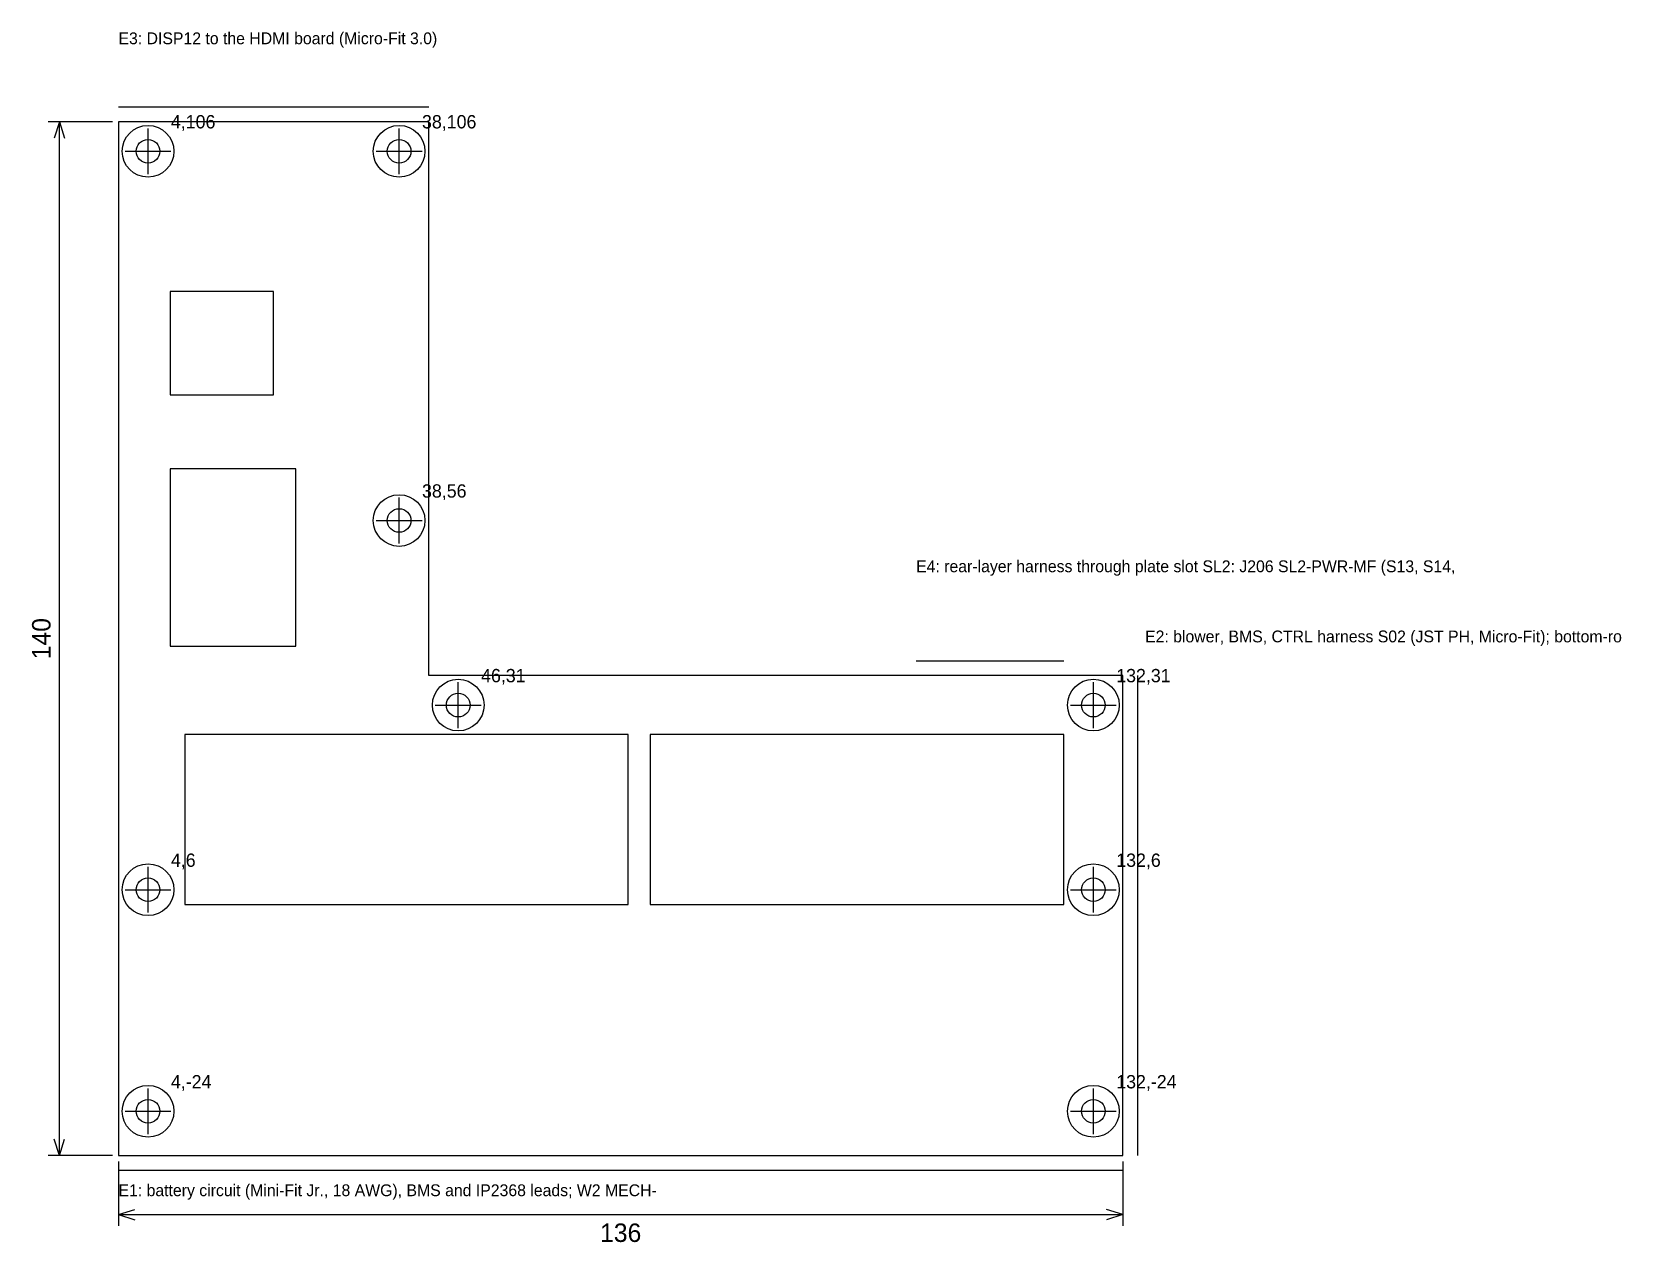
# Model space of a CAD drawing. Extents: x -12 to 203, y -42 to 122.
import ezdxf
from ezdxf.enums import TextEntityAlignment as Align

# ---------------------------------------------------------------- set-up
doc = ezdxf.new("R2010")
doc.units = 0
for name, color, linetype in [('CENTER', 3, 'CONTINUOUS'), ('CUT', 7, 'CONTINUOUS'), ('DIM', 4, 'CONTINUOUS'), ('HIDDEN', 8, 'CONTINUOUS'), ('HOLE', 1, 'CONTINUOUS'), ('TEXT', 7, 'CONTINUOUS')]:
    doc.layers.add(name, color=color, linetype=linetype)

msp = doc.modelspace()

# ---------------------------------------------------------------- linework, layer by layer
at = {"layer": 'CENTER'}
for p, q in [((0, 112), (42, 112)), ((4, 102.9), (4, 109.1)), ((38, 102.9), (38, 109.1)), ((0.9, 106), (7.1, 106)), ((34.9, 106), (41.1, 106)), ((38, 52.9), (38, 59.1)), ((34.9, 56), (41.1, 56)), ((108, 37), (128, 37)), ((138, -30), (138, 35)), ((46, 27.9), (46, 34.1)), ((132, 27.9), (132, 34.1)), ((42.9, 31), (49.1, 31)), ((128.9, 31), (135.1, 31)), ((4, 2.9), (4, 9.1)), ((132, 2.9), (132, 9.1)), ((0.9, 6), (7.1, 6)), ((128.9, 6), (135.1, 6)), ((4, -27.1), (4, -20.9)), ((132, -27.1), (132, -20.9)), ((0.9, -24), (7.1, -24)), ((128.9, -24), (135.1, -24)), ((0, -32), (136, -32))]:
    msp.add_line(p, q, dxfattribs=at)
at = {"layer": 'CUT'}
for p, q in [((42, 110), (0, 110)), ((0, 110), (0, -30)), ((42, 35), (42, 110)), ((136, 35), (42, 35)), ((136, -30), (136, 35)), ((0, -30), (136, -30))]:
    msp.add_line(p, q, dxfattribs=at)
at = {"layer": 'DIM'}
for p, q in [((-0.8, 110), (-9.5, 110)), ((-8, 110), (-8.7, 107.8)), ((-8, -30), (-8, 110)), ((-8, 110), (-7.3, 107.8)), ((-8, -30), (-8.7, -27.8)), ((-8, -30), (-7.3, -27.8)), ((-0.8, -30), (-9.5, -30)), ((0, -30.8), (0, -39.5)), ((136, -30.8), (136, -39.5)), ((0, -38), (2.2, -37.3)), ((0, -38), (136, -38)), ((0, -38), (2.2, -38.7)), ((136, -38), (133.8, -37.3)), ((136, -38), (133.8, -38.7))]:
    msp.add_line(p, q, dxfattribs=at)
at = {"layer": 'HIDDEN'}
for p, q in [((21, 87), (7, 87)), ((7, 87), (7, 73)), ((21, 73), (21, 87)), ((7, 73), (21, 73)), ((24, 63), (7, 63)), ((7, 63), (7, 39)), ((24, 39), (24, 63)), ((7, 39), (24, 39)), ((69, 27), (9, 27)), ((9, 27), (9, 4)), ((69, 4), (69, 27)), ((128, 27), (72, 27)), ((72, 27), (72, 4)), ((128, 4), (128, 27)), ((9, 4), (69, 4)), ((72, 4), (128, 4))]:
    msp.add_line(p, q, dxfattribs=at)
for centre in [(4, 106), (38, 106), (38, 56), (46, 31), (132, 31), (4, 6), (132, 6), (4, -24), (132, -24)]:
    msp.add_circle(centre, 3.5, dxfattribs=at)
at = {"layer": 'HOLE'}
for centre in [(4, 106), (38, 106), (38, 56), (46, 31), (132, 31), (4, 6), (132, 6), (4, -24), (132, -24)]:
    msp.add_circle(centre, 1.6, dxfattribs=at)

# ---------------------------------------------------------------- texts
at = {"layer": 'DIM'}
msp.add_text('140', height=2.5, rotation=90, dxfattribs=at).set_placement((-9.2, 40), align=Align.CENTER)
msp.add_text('136', height=2.5, dxfattribs=at).set_placement((68, -41.7), align=Align.CENTER)
at = {"layer": 'TEXT'}
for s, height, p in [('E3: DISP12 to the HDMI board (Micro-Fit 3.0)', 1.6, (0, 120.5)), ('4,106', 1.8, (7.1, 109.1)), ('38,106', 1.8, (41.1, 109.1)), ('38,56', 1.8, (41.1, 59.1)), ('E4: rear-layer harness through plate slot SL2: J206 SL2-PWR-MF (S13, S14, ', 1.6, (108, 49)), ('E2: blower, BMS, CTRL harness S02 (JST PH, Micro-Fit); bottom-ro', 1.6, (139, 39.5)), ('46,31', 1.8, (49.1, 34.1)), ('132,31', 1.8, (135.1, 34.1)), ('4,6', 1.8, (7.1, 9.1)), ('132,6', 1.8, (135.1, 9.1)), ('4,-24', 1.8, (7.1, -20.9)), ('132,-24', 1.8, (135.1, -20.9)), ('E1: battery circuit (Mini-Fit Jr., 18 AWG), BMS and IP2368 leads; W2 MECH-', 1.6, (0, -35.5))]:
    msp.add_text(s, height=height, dxfattribs=at).set_placement(p)

doc.saveas('drawing.dxf')
